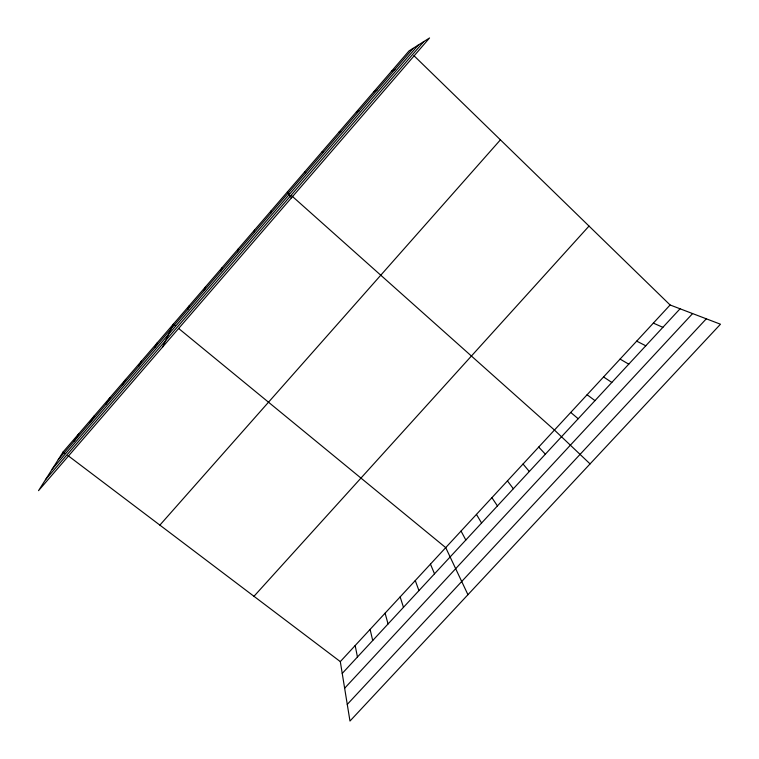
<?xml version="1.0" encoding="UTF-8"?>
<svg xmlns="http://www.w3.org/2000/svg" width="759" height="759" viewBox="0 0 759 759"><rect width="100%" height="100%" fill="white"/><g stroke="black" fill="none" stroke-linecap="round" stroke-linejoin="round"><path stroke-width="1.14" d="M254.35 232.311L254.407 230.167M237.567 251.77L238.041 249.142M220.86 271.134L221.751 268.031M204.237 290.393L205.547 286.817M187.701 309.568L189.418 305.516M162.578 347.053L173.365 324.131L175.139 325.583M154.864 347.622L157.388 342.651M138.574 366.512L141.487 361.085M122.351 385.297L125.671 379.424M106.222 404.006L109.922 397.688M90.16 422.611L94.249 415.856M74.183 441.131L78.651 433.939M63.13 451.928L38.529 490.665L429.556 37.95L409.035 50.91L63.13 451.928L65.018 453.36M58.282 459.565L413.057 48.377M52.172 469.185L418.143 45.16M45.474 479.735L423.74 41.622M159.874 525.114L500.418 139.846M253.971 596.299L589.022 226.078M340.307 661.611L670.112 304.985L720.471 324.216L349.975 721.05L340.307 661.611L67.845 455.495M342.233 673.423L680.064 308.79M344.633 688.242L692.597 313.581M347.261 704.409L706.306 318.808M391.388 71.374L394.936 69.373M373.836 91.725L376.91 90.264M356.369 111.971L358.979 111.051M338.988 132.113L341.142 131.724M321.702 152.161L323.391 152.293M653.347 323.106L662.882 327.338M636.678 341.142L645.786 345.791M304.501 172.103L305.744 172.748M620.075 359.092L628.765 364.159M603.557 376.957L611.83 382.441M587.105 394.737L594.98 400.629M178.678 328.495L445.723 547.628L467.942 594.695M570.74 412.441L578.197 418.74M289.122 193.488L287.386 191.942L291.437 197.852M291.731 195.822L554.449 430.059L590.066 463.891M413.921 55.663L670.112 304.985M538.71 447.079L545.37 454.167M523.036 464.024L529.317 471.5M507.439 480.893L513.34 488.749M491.908 497.686L497.43 505.921M476.443 514.403L481.586 523.008M461.045 531.053L465.827 540.029M430.467 564.127L434.509 573.823M415.268 580.55L418.949 590.616M400.145 596.906L403.475 607.323M385.088 613.187L388.058 623.955M370.098 629.401L372.716 640.52M270.859 211.106L271.229 212.757M355.174 645.539L357.442 657.009"/></g></svg>
